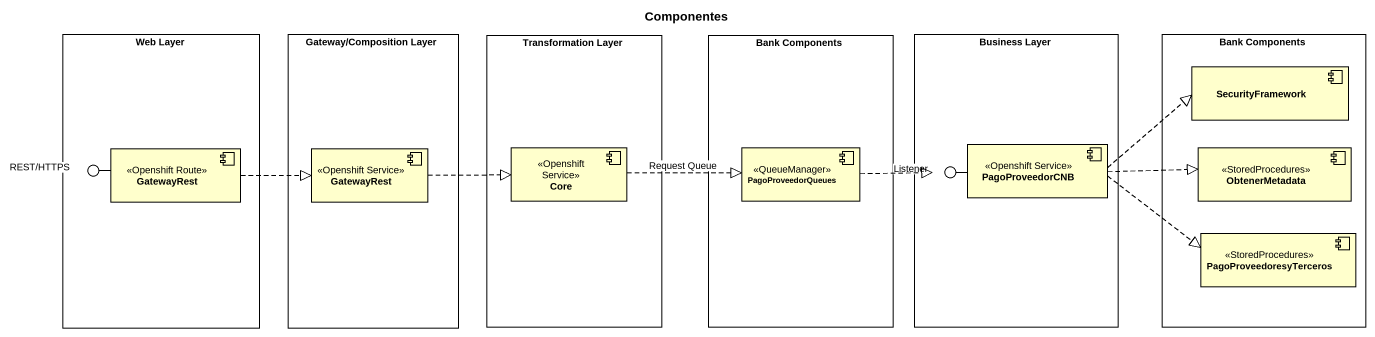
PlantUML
@startuml
title Componentes
rectangle "Web Layer" as Web_Layer {
  component GatewayRest <<Openshift Route>>
}
rectangle "Gateway/Composition Layer" as Gateway_Composition_Layer {
  component "GatewayRest" as GatewayRest_2 <<Openshift Service>>
}
rectangle "Transformation Layer" as Transformation_Layer {
  component Core <<Openshift Service>>
}
rectangle "Bank Components" as Bank_Components {
  component PagoProveedorQueues <<QueueManager>>
}
rectangle "Business Layer" as Business_Layer {
  component PagoProveedorCNB <<Openshift Service>>
}
rectangle "Bank Components" as Bank_Components_2 {
  component SecurityFramework
  component ObtenerMetadata <<StoredProcedures>>
  component PagoProveedoresyTerceros <<StoredProcedures>>
}
() "REST/HTTPS" as REST_HTTPS
() Listener
GatewayRest -left- REST_HTTPS
PagoProveedorCNB -left- Listener
GatewayRest .right.|> GatewayRest_2
GatewayRest_2 .right.|> Core
Core .right.|> PagoProveedorQueues : Request Queue
PagoProveedorQueues .right.|> Listener
PagoProveedorCNB .right.|> SecurityFramework
PagoProveedorCNB .right.|> ObtenerMetadata
PagoProveedorCNB .right.|> PagoProveedoresyTerceros
@enduml
